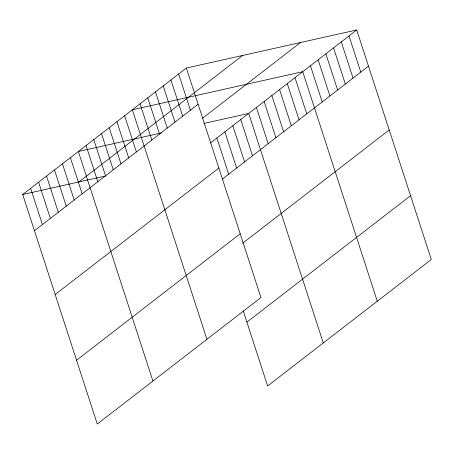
<?xml version="1.0" encoding="UTF-8"?>
<svg xmlns="http://www.w3.org/2000/svg" width="454" height="454" viewBox="0 0 454 454"><rect width="100%" height="100%" fill="white"/><g stroke="black" fill="none" stroke-linecap="round" stroke-linejoin="round"><path stroke-width="0.68" d="M186.361 68.043L260.937 297.574L97.281 424.036L22.7 194.505L186.361 68.043L356.719 29.964L431.3 259.495L267.639 385.957L243.282 310.984M78.917 181.941L242.578 55.479M34.459 230.706L198.12 104.244M202.405 118.329L300.503 42.528M210.548 142.914L356.719 29.964M55.189 294.504L218.851 168.042M222.312 179.114L368.483 66.165M76.55 360.238L240.211 233.77M242.51 243.321L389.214 129.963M246.908 322.158L410.569 195.697M161.454 132.931L78.343 151.511L152.924 381.037M203.863 123.454L248.707 113.432L323.282 342.957M22.7 194.505L105.81 175.931M349.007 35.928L360.765 72.124M341.289 41.887L353.053 78.088M333.576 47.852L345.335 84.047M325.859 53.81L337.623 90.011M318.146 59.775L329.905 95.97M310.428 65.734L322.192 101.934M377.291 301.229L302.716 71.698L132.352 109.777L206.933 339.303M294.998 77.662L306.762 113.858M287.286 83.621L299.044 119.822M279.568 89.586L291.332 125.781M271.85 95.544L283.614 131.745M264.137 101.509L275.896 137.704M256.419 107.467L268.183 143.668M240.756 119.572L252.52 155.773M232.806 125.713L244.57 161.913M224.861 131.859L236.619 168.054M216.91 137.999L228.668 174.2M178.643 74.008L190.408 110.203M170.931 79.966L182.69 116.167M163.213 85.931L174.977 122.126M155.501 91.89L167.259 128.09M147.783 97.854L159.547 134.049M140.065 103.813L151.829 140.014M124.634 115.736L136.399 151.937M116.922 121.7L128.681 157.896M109.204 127.659L120.968 163.86M101.492 133.624L113.25 169.819M93.774 139.588L105.538 175.783M86.061 145.547L97.82 181.748M70.393 157.651L82.157 193.847M62.448 163.792L74.206 199.993M54.497 169.938L66.256 206.133M46.546 176.078L58.311 212.279M38.596 182.219L50.36 218.419M30.651 188.365L42.409 224.56"/></g></svg>
